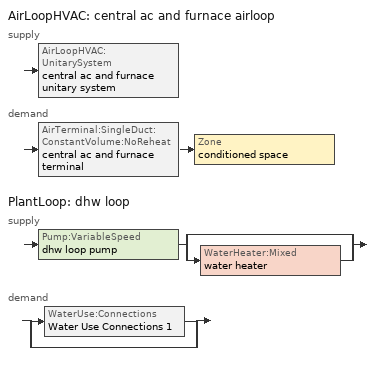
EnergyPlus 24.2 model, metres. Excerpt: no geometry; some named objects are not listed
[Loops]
AirLoopHVAC 'central ac and furnace airloop'
 supply: AirLoopHVAC:UnitarySystem 'central ac and furnace unitary system'
 demand: AirTerminal:SingleDuct:ConstantVolume:NoReheat 'central ac and furnace terminal' > Zone 'conditioned space'
PlantLoop 'dhw loop'
 supply: Pump:VariableSpeed 'dhw loop pump' > split
  | bypass
  | WaterHeater:Mixed 'water heater'
 demand: split
  | WaterUse:Connections 'Water Use Connections 1'
  | bypass
[ZoneControl:Thermostat]
conditioned space Thermostat: Zone or ZoneList=conditioned space; Control Type Schedule=conditioned space Thermostat Schedule; Control 1=conditioned space temperature setpoint; Temperature Difference Between Cutout And Setpoint {deltaC}=0
[ThermostatSetpoint:DualSetpoint]
conditioned space temperature setpoint: Heating Setpoint Temperature Schedule=heating setpoint; Cooling Setpoint Temperature Schedule=cooling setpoint
[AirTerminal:SingleDuct:ConstantVolume:NoReheat]
central ac and furnace terminal: Availability Schedule=Always On Discrete; Maximum Air Flow Rate {m3/s}=0.459205
[Zone equipment]
conditioned space: central ac and furnace terminal
[AirLoopHVAC]
central ac and furnace airloop: Design Supply Air Flow Rate {m3/s}=0.459205; Design Return Air Flow Fraction of Supply Air Flow=1
[Sizing:System]
central ac and furnace airloop: Type of Load to Size On=Sensible; Design Outdoor Air Flow Rate {m3/s}=Autosize; Central Heating Maximum System Air Flow Ratio=0.3; Preheat Design Temperature {C}=7; Preheat Design Humidity Ratio {kgWater/kgDryAir}=0.008; Precool Design Temperature {C}=12.8; Precool Design Humidity Ratio {kgWater/kgDryAir}=0.008; Central Cooling Design Supply Air Temperature {C}=12.8; Central Heating Design Supply Air Temperature {C}=16.7; Type of Zone Sum to Use=NonCoincident; 100% Outdoor Air in Cooling=Yes; 100% Outdoor Air in Heating=Yes; Central Cooling Design Supply Air Humidity Ratio {kgWater/kgDryAir}=0.0085; Central Heating Design Supply Air Humidity Ratio {kgWater/kgDryAir}=0.008; Cooling Supply Air Flow Rate Method=DesignDay; Cooling Supply Air Flow Rate {m3/s}=0; Cooling Supply Air Flow Rate Per Floor Area {m3/s-m2}=0.00996765; Cooling Fraction of Autosized Cooling Supply Air Flow Rate=1; Cooling Supply Air Flow Rate Per Unit Cooling Capacity {m3/s-W}=3.94755e-05; Heating Supply Air Flow Rate Method=DesignDay; Heating Supply Air Flow Rate {m3/s}=0; Heating Supply Air Flow Rate Per Floor Area {m3/s-m2}=0.00996765; Heating Fraction of Autosized Heating Supply Air Flow Rate=1; Heating Fraction of Autosized Cooling Supply Air Flow Rate=1; Heating Supply Air Flow Rate Per Unit Heating Capacity {m3/s-W}=3.15882e-05; System Outdoor Air Method=ZoneSum; Zone Maximum Outdoor Air Fraction=1; Cooling Design Capacity Method=CoolingDesignCapacity; Cooling Design Capacity {W}=Autosize; Cooling Design Capacity Per Floor Area {W/m2}=234.7; Fraction of Autosized Cooling Design Capacity=1; Heating Design Capacity Method=HeatingDesignCapacity; Heating Design Capacity {W}=Autosize; Heating Design Capacity Per Floor Area {W/m2}=157; Fraction of Autosized Heating Design Capacity=1; Central Cooling Capacity Control Method=OnOff; Occupant Diversity=Autosize
[AvailabilityManager:Scheduled]
central ac and furnace airloop Availability Manager: Schedule=Always On Discrete
[AirLoopHVAC:UnitarySystem]
central ac and furnace unitary system: Control Type=Load; Controlling Zone or Thermostat Location=conditioned space; Dehumidification Control Type=None; Availability Schedule=Always On Discrete; Supply Fan=central ac and furnace supply fan; Fan Placement=BlowThrough; Supply Air Fan Operating Mode Schedule=central ac and furnace auto fan schedule; Heating Coil=central ac and furnace htg coil; DX Heating Coil Sizing Ratio=1; Cooling Coil=central ac and furnace clg coil; Use DOAS DX Cooling Coil=No; Minimum Supply Air Temperature {C}=2; Latent Load Control=SensibleOnlyLoadControl; Cooling Supply Air Flow Rate Method=SupplyAirFlowRate; Cooling Supply Air Flow Rate {m3/s}=0.211904; Heating Supply Air Flow Rate Method=SupplyAirFlowRate; Heating Supply Air Flow Rate {m3/s}=0.459205; No Load Supply Air Flow Rate Method=SupplyAirFlowRate; No Load Supply Air Flow Rate {m3/s}=0; No Load Supply Air Flow Rate Control Set To Low Speed=Yes; Maximum Supply Air Temperature {C}=48.8889; Maximum Outdoor Dry-Bulb Temperature for Supplemental Heater Operation {C}=21; Ancillary On-Cycle Electric Power {W}=0; Ancillary Off-Cycle Electric Power {W}=0
[Fan:SystemModel]
central ac and furnace supply fan: Availability Schedule=Always On Discrete; Design Maximum Air Flow Rate {m3/s}=0.459205; Speed Control Method=Discrete; Electric Power Minimum Flow Rate Fraction=0.2; Design Pressure Rise {Pa}=500; Motor Efficiency=1; Motor In Air Stream Fraction=1; Design Electric Power Consumption {W}=Autosize; Design Power Sizing Method=PowerPerFlow; Electric Power Per Unit Flow Rate {W/(m3/s)}=1059.44; Electric Power Per Unit Flow Rate Per Unit Pressure {W/((m3/s)-Pa)}=1.66667; Fan Total Efficiency=0.7; Motor Loss Radiative Fraction=0; Number of Speeds=2; Speed Flow Fraction 1=0.46146; Speed Electric Power Fraction 1=0.09827; Speed Flow Fraction 2=1; Speed Electric Power Fraction 2=1
[Coil:Heating:Fuel]
central ac and furnace htg coil: Availability Schedule=Always On Discrete; Fuel Type=NaturalGas; Burner Efficiency=0.9; Nominal Capacity {W}=15566.5; On Cycle Parasitic Electric Load {W}=0; Off Cycle Parasitic Fuel Load {W}=0
[Coil:Cooling:DX:SingleSpeed]
central ac and furnace clg coil: Availability Schedule=Always On Discrete; Gross Rated Total Cooling Capacity {W}=4057.99; Gross Rated Sensible Heat Ratio=0.759906; Gross Rated Cooling COP {W/W}=3.7702; Rated Air Flow Rate {m3/s}=0.208816; Rated Evaporator Fan Power Per Volume Flow Rate 2017 {W/(m3/s)}=773.3; Rated Evaporator Fan Power Per Volume Flow Rate 2023 {W/(m3/s)}=934.4; Total Cooling Capacity Function of Temperature Curve=Cool-CAP-fT1; Total Cooling Capacity Function of Flow Fraction Curve=Cool-CAP-fFF1; Energy Input Ratio Function of Temperature Curve=Cool-EIR-fT1; Energy Input Ratio Function of Flow Fraction Curve=Cool-EIR-fFF1; Part Load Fraction Correlation Curve=Cool-PLF-fPLR1; Minimum Outdoor Dry-Bulb Temperature for Compressor Operation {C}=-25; Nominal Time for Condensate Removal to Begin {s}=1000; Ratio of Initial Moisture Evaporation Rate and Steady State Latent Capacity=1.5; Maximum Cycling Rate {cycles/hr}=3; Latent Capacity Time Constant {s}=45; Condenser Type=AirCooled; Evaporative Condenser Effectiveness=0.9; Evaporative Condenser Air Flow Rate {m3/s}=Autosize; Evaporative Condenser Pump Rated Power Consumption {W}=Autosize; Crankcase Heater Capacity {W}=50; Maximum Outdoor Dry-Bulb Temperature for Crankcase Heater Operation {C}=10; Basin Heater Capacity {W/K}=0; Basin Heater Setpoint Temperature {C}=2
[PlantLoop]
dhw loop: Fluid Type=Water; Plant Equipment Operation Scheme=dhw loop Operation Schemes; Maximum Loop Temperature {C}=100; Minimum Loop Temperature {C}=0; Maximum Loop Flow Rate {m3/s}=0.01; Minimum Loop Flow Rate {m3/s}=0; Plant Loop Volume {m3}=0.003; Load Distribution Scheme=Optimal; Plant Loop Demand Calculation Scheme=SingleSetpoint; Common Pipe Simulation=None
[Sizing:Plant]
dhw loop: Loop Type=Heating; Design Loop Exit Temperature {C}=56; Loop Design Temperature Difference {deltaC}=5.55556; Sizing Option=NonCoincident; Zone Timesteps in Averaging Window=1; Coincident Sizing Factor Mode=None
[Pump:VariableSpeed]
dhw loop pump: Design Maximum Flow Rate {m3/s}=0.01; Design Pump Head {Pa}=1; Design Power Consumption {W}=0; Motor Efficiency=0.85; Fraction of Motor Inefficiencies to Fluid Stream=0; Coefficient 1 of the Part Load Performance Curve=0; Coefficient 2 of the Part Load Performance Curve=1; Coefficient 3 of the Part Load Performance Curve=0; Coefficient 4 of the Part Load Performance Curve=0; Design Minimum Flow Rate {m3/s}=0; Pump Control Type=Intermittent; Skin Loss Radiative Fraction=0.5; Design Power Sizing Method=PowerPerFlowPerPressure; Design Electric Power per Unit Flow Rate {W/(m3/s)}=348701.1; Design Shaft Power per Unit Flow Rate per Unit Head {W/((m3/s)-Pa)}=1.28205; Design Minimum Flow Rate Fraction=0
[WaterHeater:Mixed]
water heater: Tank Volume {m3}=0.179807; Setpoint Temperature Schedule=water heater setpoint; Deadband Temperature Difference {deltaC}=2; Maximum Temperature Limit {C}=99; Heater Control Type=Cycle; Heater Maximum Capacity {W}=10550.6; Heater Minimum Capacity {W}=0; Heater Ignition Minimum Flow Rate {m3/s}=0; Heater Ignition Delay {s}=0; Heater Fuel Type=NaturalGas; Heater Thermal Efficiency=0.768176; Off Cycle Parasitic Fuel Consumption Rate {W}=0; Off Cycle Parasitic Fuel Type=Electricity; Off Cycle Parasitic Heat Fraction to Tank=0; On Cycle Parasitic Fuel Consumption Rate {W}=0; On Cycle Parasitic Fuel Type=Electricity; On Cycle Parasitic Heat Fraction to Tank=0; Ambient Temperature Indicator=Zone; Ambient Temperature Zone=conditioned space; Off Cycle Loss Coefficient to Ambient Temperature {W/K}=4.65202; Off Cycle Loss Fraction to Zone=0.64; On Cycle Loss Coefficient to Ambient Temperature {W/K}=4.65202; On Cycle Loss Fraction to Zone=1; Use Side Effectiveness=1; Source Side Effectiveness=1; Use Side Design Flow Rate {m3/s}=Autosize; Source Side Design Flow Rate {m3/s}=Autosize; Indirect Water Heating Recovery Time {hr}=1.5; Source Side Flow Control Mode=IndirectHeatPrimarySetpoint
[WaterHeater:Sizing]
water heater: Design Mode=PeakDraw; Time Storage Can Meet Peak Draw {hr}=0.538503; Time for Tank Recovery {hr}=0; Nominal Tank Volume for Autosizing Plant Connections {m3}=1
[SetpointManager:Scheduled]
Setpoint Manager Scheduled 1: Control Variable=Temperature; Schedule=dhw temp
[WaterUse:Connections]
Water Use Connections 1: Drain Water Heat Exchanger Type=None; Drain Water Heat Exchanger Destination=Plant; Water Use Equipment Name 1=dhw fixtures; Water Use Equipment Name 2=dhw distribution waste; Water Use Equipment Name 3=clothes washer; Water Use Equipment Name 4=dishwasher
[WaterUse:Equipment]
Name | Peak Flow Rate {m3/s} | Flow Rate Fraction Schedule | Target Temperature Schedule
dhw fixtures | 4.47512e-06 | dhw fixtures schedule | mixed water temperature schedule
dhw distribution waste | 1.35667e-06 | dhw fixtures schedule | mixed water temperature schedule
clothes washer | 9.69919e-07 | clothes washer schedule
dishwasher | 2.90872e-07 | dishwasher schedule
[PlantEquipmentOperationSchemes]
dhw loop Operation Schemes: Control Scheme Object Type 1=PlantEquipmentOperation:HeatingLoad; Control Scheme Name 1=dhw loop Heating Operation Scheme; Control Scheme Schedule Name 1=Always On Discrete
[PlantEquipmentOperation:HeatingLoad]
dhw loop Heating Operation Scheme: Load Range Lower Limit 1 {W}=0; Load Range Upper Limit 1 {W}=1000000000; Range Equipment List Name 1=dhw loop Heating Equipment List
[PlantEquipmentList]
dhw loop Heating Equipment List: WaterHeater:Mixed, water heater
[EnergyManagementSystem:GlobalVariable]
central_ac_and_furnace_airloop_Fan_RTF
infil_program_Qfan
infil_program_Qinf
natural_vent_program_Qnv
natural_vent_program_Qwhf
[EnergyManagementSystem:InternalVariable]
central_ac_and_furnace_airloop_max_sup_fan_mfr: Internal Data Index Key=central ac and furnace supply fan; Internal Data Type=Fan Maximum Mass Flow Rate
[EnergyManagementSystem:Sensor]
Name | Output:Variable or Output:Meter Index Key | Output:Variable or Output:Meter
airflow_gain | infil flow | Infiltration Sensible Heat Gain Energy
airflow_gain_1 | natural vent flow | Infiltration Sensible Heat Gain Energy
airflow_gain_2 | whole house fan flow | Infiltration Sensible Heat Gain Energy
airflow_loss | infil flow | Infiltration Sensible Heat Loss Energy
airflow_loss_1 | natural vent flow | Infiltration Sensible Heat Loss Energy
airflow_loss_2 | whole house fan flow | Infiltration Sensible Heat Loss Energy
central_ac_and_furnace_airloop_Fan_RTF_s | central ac and furnace supply fan | Fan Runtime Fraction Speed 1
central_ac_and_furnace_airloop_Fan_RTF_s_1 | central ac and furnace supply fan | Fan Runtime Fraction Speed 2
central_ac_and_furnace_clg_coil_s | central ac and furnace clg coil | Cooling Coil Total Cooling Energy
central_ac_and_furnace_htg_coil_s | central ac and furnace htg coil | Heating Coil Heating Energy
central_ac_and_furnace_supply_fan_s; central_ac_and_furnace_supply_fan_s_1 | central ac and furnace supply fan | Fan Electricity Energy
clg_load_cond |  | Cooling:EnergyTransfer:Zone:CONDITIONED SPACE
clg_sp_s; clg_sp_s_1 | cooling setpoint | Schedule Value
clothes_dryer_exhaust_0_sch_s | clothes dryer exhaust 0 schedule | Schedule Value
conditioned_space_clg_unmet_s | conditioned space | Zone Cooling Setpoint Not Met Time
conditioned_space_htg_unmet_s | conditioned space | Zone Heating Setpoint Not Met Time
cool_season | cooling season schedule | Schedule Value
dhw_loss | water heater | Water Heater Heat Loss Energy
dhw_rtf | water heater | Water Heater Runtime Fraction
fridge_tin_s; tin_s; tin_s_1 | conditioned space | Zone Mean Air Temperature
htg_load_cond |  | Heating:EnergyTransfer:Zone:CONDITIONED SPACE
htg_sp_s; htg_sp_s_1 | heating setpoint | Schedule Value
ig_ee_conv | clothes dryer | Electric Equipment Convective Heating Energy
ig_ee_conv_1 | clothes washer | Electric Equipment Convective Heating Energy
ig_ee_conv_2 | cooking range | Electric Equipment Convective Heating Energy
ig_ee_conv_3 | dishwasher | Electric Equipment Convective Heating Energy
ig_ee_conv_4 | fridge | Electric Equipment Convective Heating Energy
ig_ee_conv_5 | misc plug loads | Electric Equipment Convective Heating Energy
ig_ee_conv_6 | whole house fan | Electric Equipment Convective Heating Energy
ig_ee_rad | clothes dryer | Electric Equipment Radiant Heating Energy
ig_ee_rad_1 | clothes washer | Electric Equipment Radiant Heating Energy
ig_ee_rad_2 | cooking range | Electric Equipment Radiant Heating Energy
ig_ee_rad_3 | dishwasher | Electric Equipment Radiant Heating Energy
ig_ee_rad_4 | fridge | Electric Equipment Radiant Heating Energy
ig_ee_rad_5 | misc plug loads | Electric Equipment Radiant Heating Energy
ig_ee_rad_6 | whole house fan | Electric Equipment Radiant Heating Energy
ig_lgt_conv | interior lighting | Lights Convective Heating Energy
ig_lgt_rad | interior lighting | Lights Radiant Heating Energy
ig_lgt_vis | interior lighting | Lights Visible Radiation Heating Energy
ig_oe_conv | clothes dryer 1 | Other Equipment Convective Heating Energy
ig_oe_conv_1 | cooking range 1 | Other Equipment Convective Heating Energy
ig_oe_conv_2 | general water use latent | Other Equipment Convective Heating Energy
ig_oe_conv_3 | general water use sensible | Other Equipment Convective Heating Energy
ig_oe_conv_4 | water heater energy adjustment1 | Other Equipment Convective Heating Energy
ig_oe_rad | clothes dryer 1 | Other Equipment Radiant Heating Energy
ig_oe_rad_1 | cooking range 1 | Other Equipment Radiant Heating Energy
ig_oe_rad_2 | general water use latent | Other Equipment Radiant Heating Energy
ig_oe_rad_3 | general water use sensible | Other Equipment Radiant Heating Energy
ig_oe_rad_4 | water heater energy adjustment1 | Other Equipment Radiant Heating Energy
ig_ppl_conv | occupants | People Convective Heating Energy
ig_ppl_rad | occupants | People Radiant Heating Energy
im_conv | furniture mass conditioned space 1 | Surface Inside Face Convection Heat Gain Energy
im_conv_1 | partition wall mass | Surface Inside Face Convection Heat Gain Energy
im_ig | furniture mass conditioned space 1 | Surface Inside Face Internal Gains Radiation Heat Gain Energy
im_ig_1 | partition wall mass | Surface Inside Face Internal Gains Radiation Heat Gain Energy
im_lgt | furniture mass conditioned space 1 | Surface Inside Face Lights Radiation Heat Gain Energy
im_lgt_1 | partition wall mass | Surface Inside Face Lights Radiation Heat Gain Energy
im_sol | furniture mass conditioned space 1 | Surface Inside Face Solar Radiation Heat Gain Energy
im_sol_1 | partition wall mass | Surface Inside Face Solar Radiation Heat Gain Energy
im_surf | furniture mass conditioned space 1 | Surface Inside Face Net Surface Thermal Radiation Heat Gain Energy
im_surf_1 | partition wall mass | Surface Inside Face Net Surface Thermal Radiation Heat Gain Energy
mech_vent_bath_fan_0_sch_s | mech vent bath fan 0 schedule | Schedule Value
mech_vent_bath_fan_1_sch_s | mech vent bath fan 1 schedule | Schedule Value
mech_vent_range_fan_0_sch_s | mech vent range fan 0 schedule | Schedule Value
mv_conv | mech vent bath fan 0 | Electric Equipment Convective Heating Energy
mv_conv_1 | mech vent bath fan 1 | Electric Equipment Convective Heating Energy
mv_conv_2 | mech vent house fan | Electric Equipment Convective Heating Energy
mv_conv_3 | mech vent house fan cfis | Electric Equipment Convective Heating Energy
mv_conv_4 | mech vent range fan 0 | Electric Equipment Convective Heating Energy
mv_conv_5 | mech vent house fan latent load | Other Equipment Convective Heating Energy
mv_conv_6 | mech vent house fan sensible load | Other Equipment Convective Heating Energy
mv_rad | mech vent bath fan 0 | Electric Equipment Radiant Heating Energy
mv_rad_1 | mech vent bath fan 1 | Electric Equipment Radiant Heating Energy
mv_rad_2 | mech vent house fan | Electric Equipment Radiant Heating Energy
mv_rad_3 | mech vent house fan cfis | Electric Equipment Radiant Heating Energy
mv_rad_4 | mech vent range fan 0 | Electric Equipment Radiant Heating Energy
mv_rad_5 | mech vent house fan latent load | Other Equipment Radiant Heating Energy
mv_rad_6 | mech vent house fan sensible load | Other Equipment Radiant Heating Energy
natural_vent_s | natural vent schedule | Schedule Value
out_pb_s |  | Site Outdoor Air Barometric Pressure
out_wt_s |  | Site Outdoor Air Humidity Ratio
site_vw_s |  | Site Wind Speed
ss_back_out | Window1 | Surface Window Shortwave from Zone Back Out Window Heat Transfer Rate
ss_back_out_1 | Window11 | Surface Window Shortwave from Zone Back Out Window Heat Transfer Rate
ss_back_out_10 | Window4 | Surface Window Shortwave from Zone Back Out Window Heat Transfer Rate
ss_back_out_11 | Window5 | Surface Window Shortwave from Zone Back Out Window Heat Transfer Rate
ss_back_out_12 | Window6 | Surface Window Shortwave from Zone Back Out Window Heat Transfer Rate
ss_back_out_13 | Window7 | Surface Window Shortwave from Zone Back Out Window Heat Transfer Rate
ss_back_out_14 | Window8 | Surface Window Shortwave from Zone Back Out Window Heat Transfer Rate
ss_back_out_15 | Window9 | Surface Window Shortwave from Zone Back Out Window Heat Transfer Rate
ss_back_out_2 | Window12 | Surface Window Shortwave from Zone Back Out Window Heat Transfer Rate
ss_back_out_3 | Window13 | Surface Window Shortwave from Zone Back Out Window Heat Transfer Rate
ss_back_out_4 | Window15 | Surface Window Shortwave from Zone Back Out Window Heat Transfer Rate
ss_back_out_5 | Window16 | Surface Window Shortwave from Zone Back Out Window Heat Transfer Rate
ss_back_out_6 | Window17 | Surface Window Shortwave from Zone Back Out Window Heat Transfer Rate
ss_back_out_7 | Window18 | Surface Window Shortwave from Zone Back Out Window Heat Transfer Rate
ss_back_out_8 | Window2 | Surface Window Shortwave from Zone Back Out Window Heat Transfer Rate
ss_back_out_9 | Window3 | Surface Window Shortwave from Zone Back Out Window Heat Transfer Rate
ss_conv | Door1 | Surface Inside Face Convection Heat Gain Energy
ss_conv_1 | Door2 | Surface Inside Face Convection Heat Gain Energy
ss_conv_10 | Window17 | Surface Inside Face Convection Heat Gain Energy
ss_conv_11 | Window18 | Surface Inside Face Convection Heat Gain Energy
ss_conv_12 | Window2 | Surface Inside Face Convection Heat Gain Energy
ss_conv_13 | Window3 | Surface Inside Face Convection Heat Gain Energy
ss_conv_14 | Window4 | Surface Inside Face Convection Heat Gain Energy
ss_conv_15 | Window5 | Surface Inside Face Convection Heat Gain Energy
ss_conv_16 | Window6 | Surface Inside Face Convection Heat Gain Energy
ss_conv_17 | Window7 | Surface Inside Face Convection Heat Gain Energy
ss_conv_18 | Window8 | Surface Inside Face Convection Heat Gain Energy
ss_conv_19 | Window9 | Surface Inside Face Convection Heat Gain Energy
ss_conv_2 | Door3 | Surface Inside Face Convection Heat Gain Energy
ss_conv_3 | Door5 | Surface Inside Face Convection Heat Gain Energy
ss_conv_4 | Window1 | Surface Inside Face Convection Heat Gain Energy
ss_conv_5 | Window11 | Surface Inside Face Convection Heat Gain Energy
ss_conv_6 | Window12 | Surface Inside Face Convection Heat Gain Energy
ss_conv_7 | Window13 | Surface Inside Face Convection Heat Gain Energy
ss_conv_8 | Window15 | Surface Inside Face Convection Heat Gain Energy
ss_conv_9 | Window16 | Surface Inside Face Convection Heat Gain Energy
ss_ig | Door1 | Surface Inside Face Internal Gains Radiation Heat Gain Energy
ss_ig_1 | Door2 | Surface Inside Face Internal Gains Radiation Heat Gain Energy
ss_ig_10 | Window17 | Surface Inside Face Internal Gains Radiation Heat Gain Energy
ss_ig_11 | Window18 | Surface Inside Face Internal Gains Radiation Heat Gain Energy
ss_ig_12 | Window2 | Surface Inside Face Internal Gains Radiation Heat Gain Energy
ss_ig_13 | Window3 | Surface Inside Face Internal Gains Radiation Heat Gain Energy
ss_ig_14 | Window4 | Surface Inside Face Internal Gains Radiation Heat Gain Energy
ss_ig_15 | Window5 | Surface Inside Face Internal Gains Radiation Heat Gain Energy
ss_ig_16 | Window6 | Surface Inside Face Internal Gains Radiation Heat Gain Energy
ss_ig_17 | Window7 | Surface Inside Face Internal Gains Radiation Heat Gain Energy
ss_ig_18 | Window8 | Surface Inside Face Internal Gains Radiation Heat Gain Energy
ss_ig_19 | Window9 | Surface Inside Face Internal Gains Radiation Heat Gain Energy
ss_ig_2 | Door3 | Surface Inside Face Internal Gains Radiation Heat Gain Energy
ss_ig_3 | Door5 | Surface Inside Face Internal Gains Radiation Heat Gain Energy
ss_ig_4 | Window1 | Surface Inside Face Internal Gains Radiation Heat Gain Energy
ss_ig_5 | Window11 | Surface Inside Face Internal Gains Radiation Heat Gain Energy
ss_ig_6 | Window12 | Surface Inside Face Internal Gains Radiation Heat Gain Energy
ss_ig_7 | Window13 | Surface Inside Face Internal Gains Radiation Heat Gain Energy
ss_ig_8 | Window15 | Surface Inside Face Internal Gains Radiation Heat Gain Energy
ss_ig_9 | Window16 | Surface Inside Face Internal Gains Radiation Heat Gain Energy
ss_lgt | Door1 | Surface Inside Face Lights Radiation Heat Gain Energy
ss_lgt_1 | Door2 | Surface Inside Face Lights Radiation Heat Gain Energy
ss_lgt_2 | Door3 | Surface Inside Face Lights Radiation Heat Gain Energy
ss_lgt_3 | Door5 | Surface Inside Face Lights Radiation Heat Gain Energy
ss_sol | Door1 | Surface Inside Face Solar Radiation Heat Gain Energy
ss_sol_1 | Door2 | Surface Inside Face Solar Radiation Heat Gain Energy
ss_sol_2 | Door3 | Surface Inside Face Solar Radiation Heat Gain Energy
ss_sol_3 | Door5 | Surface Inside Face Solar Radiation Heat Gain Energy
ss_surf | Door1 | Surface Inside Face Net Surface Thermal Radiation Heat Gain Energy
ss_surf_1 | Door2 | Surface Inside Face Net Surface Thermal Radiation Heat Gain Energy
ss_surf_10 | Window17 | Surface Inside Face Net Surface Thermal Radiation Heat Gain Energy
ss_surf_11 | Window18 | Surface Inside Face Net Surface Thermal Radiation Heat Gain Energy
ss_surf_12 | Window2 | Surface Inside Face Net Surface Thermal Radiation Heat Gain Energy
ss_surf_13 | Window3 | Surface Inside Face Net Surface Thermal Radiation Heat Gain Energy
ss_surf_14 | Window4 | Surface Inside Face Net Surface Thermal Radiation Heat Gain Energy
ss_surf_15 | Window5 | Surface Inside Face Net Surface Thermal Radiation Heat Gain Energy
ss_surf_16 | Window6 | Surface Inside Face Net Surface Thermal Radiation Heat Gain Energy
ss_surf_17 | Window7 | Surface Inside Face Net Surface Thermal Radiation Heat Gain Energy
ss_surf_18 | Window8 | Surface Inside Face Net Surface Thermal Radiation Heat Gain Energy
ss_surf_19 | Window9 | Surface Inside Face Net Surface Thermal Radiation Heat Gain Energy
ss_surf_2 | Door3 | Surface Inside Face Net Surface Thermal Radiation Heat Gain Energy
ss_surf_3 | Door5 | Surface Inside Face Net Surface Thermal Radiation Heat Gain Energy
ss_surf_4 | Window1 | Surface Inside Face Net Surface Thermal Radiation Heat Gain Energy
ss_surf_5 | Window11 | Surface Inside Face Net Surface Thermal Radiation Heat Gain Energy
ss_surf_6 | Window12 | Surface Inside Face Net Surface Thermal Radiation Heat Gain Energy
ss_surf_7 | Window13 | Surface Inside Face Net Surface Thermal Radiation Heat Gain Energy
ss_surf_8 | Window15 | Surface Inside Face Net Surface Thermal Radiation Heat Gain Energy
ss_surf_9 | Window16 | Surface Inside Face Net Surface Thermal Radiation Heat Gain Energy
ss_trans_in | Window1 | Surface Window Transmitted Solar Radiation Rate
ss_trans_in_1 | Window11 | Surface Window Transmitted Solar Radiation Rate
ss_trans_in_10 | Window4 | Surface Window Transmitted Solar Radiation Rate
ss_trans_in_11 | Window5 | Surface Window Transmitted Solar Radiation Rate
ss_trans_in_12 | Window6 | Surface Window Transmitted Solar Radiation Rate
ss_trans_in_13 | Window7 | Surface Window Transmitted Solar Radiation Rate
ss_trans_in_14 | Window8 | Surface Window Transmitted Solar Radiation Rate
ss_trans_in_15 | Window9 | Surface Window Transmitted Solar Radiation Rate
ss_trans_in_2 | Window12 | Surface Window Transmitted Solar Radiation Rate
ss_trans_in_3 | Window13 | Surface Window Transmitted Solar Radiation Rate
ss_trans_in_4 | Window15 | Surface Window Transmitted Solar Radiation Rate
ss_trans_in_5 | Window16 | Surface Window Transmitted Solar Radiation Rate
ss_trans_in_6 | Window17 | Surface Window Transmitted Solar Radiation Rate
ss_trans_in_7 | Window18 | Surface Window Transmitted Solar Radiation Rate
ss_trans_in_8 | Window2 | Surface Window Transmitted Solar Radiation Rate
ss_trans_in_9 | Window3 | Surface Window Transmitted Solar Radiation Rate
ss_trans_out | Window1 | Surface Inside Face Initial Transmitted Diffuse Transmitted Out Window Solar Radiation Rate
ss_trans_out_1 | Window11 | Surface Inside Face Initial Transmitted Diffuse Transmitted Out Window Solar Radiation Rate
ss_trans_out_10 | Window4 | Surface Inside Face Initial Transmitted Diffuse Transmitted Out Window Solar Radiation Rate
ss_trans_out_11 | Window5 | Surface Inside Face Initial Transmitted Diffuse Transmitted Out Window Solar Radiation Rate
ss_trans_out_12 | Window6 | Surface Inside Face Initial Transmitted Diffuse Transmitted Out Window Solar Radiation Rate
ss_trans_out_13 | Window7 | Surface Inside Face Initial Transmitted Diffuse Transmitted Out Window Solar Radiation Rate
ss_trans_out_14 | Window8 | Surface Inside Face Initial Transmitted Diffuse Transmitted Out Window Solar Radiation Rate
ss_trans_out_15 | Window9 | Surface Inside Face Initial Transmitted Diffuse Transmitted Out Window Solar Radiation Rate
ss_trans_out_2 | Window12 | Surface Inside Face Initial Transmitted Diffuse Transmitted Out Window Solar Radiation Rate
ss_trans_out_3 | Window13 | Surface Inside Face Initial Transmitted Diffuse Transmitted Out Window Solar Radiation Rate
ss_trans_out_4 | Window15 | Surface Inside Face Initial Transmitted Diffuse Transmitted Out Window Solar Radiation Rate
ss_trans_out_5 | Window16 | Surface Inside Face Initial Transmitted Diffuse Transmitted Out Window Solar Radiation Rate
ss_trans_out_6 | Window17 | Surface Inside Face Initial Transmitted Diffuse Transmitted Out Window Solar Radiation Rate
ss_trans_out_7 | Window18 | Surface Inside Face Initial Transmitted Diffuse Transmitted Out Window Solar Radiation Rate
ss_trans_out_8 | Window2 | Surface Inside Face Initial Transmitted Diffuse Transmitted Out Window Solar Radiation Rate
ss_trans_out_9 | Window3 | Surface Inside Face Initial Transmitted Diffuse Transmitted Out Window Solar Radiation Rate
s_conv | Floor1 | Surface Inside Face Convection Heat Gain Energy
s_conv_1 | Floor2 | Surface Inside Face Convection Heat Gain Energy
s_conv_10 | RimJoist1:180 | Surface Inside Face Convection Heat Gain Energy
s_conv_11 | RimJoist1:270 | Surface Inside Face Convection Heat Gain Energy
s_conv_12 | RimJoist1:90 | Surface Inside Face Convection Heat Gain Energy
s_conv_13 | RimJoist2:0 | Surface Inside Face Convection Heat Gain Energy
s_conv_14 | RimJoist2:180 | Surface Inside Face Convection Heat Gain Energy
s_conv_15 | RimJoist2:270 | Surface Inside Face Convection Heat Gain Energy
s_conv_16 | RimJoist2:90 | Surface Inside Face Convection Heat Gain Energy
s_conv_17 | RimJoist3:0 | Surface Inside Face Convection Heat Gain Energy
s_conv_18 | RimJoist3:180 | Surface Inside Face Convection Heat Gain Energy
s_conv_19 | RimJoist3:270 | Surface Inside Face Convection Heat Gain Energy
s_conv_2 | FoundationWall1 | Surface Inside Face Convection Heat Gain Energy
s_conv_20 | RimJoist3:90 | Surface Inside Face Convection Heat Gain Energy
s_conv_21 | RimJoist5:0 | Surface Inside Face Convection Heat Gain Energy
s_conv_22 | RimJoist5:180 | Surface Inside Face Convection Heat Gain Energy
s_conv_23 | RimJoist5:270 | Surface Inside Face Convection Heat Gain Energy
s_conv_24 | RimJoist5:90 | Surface Inside Face Convection Heat Gain Energy
s_conv_25 | RimJoist6:0 | Surface Inside Face Convection Heat Gain Energy
s_conv_26 | RimJoist6:180 | Surface Inside Face Convection Heat Gain Energy
s_conv_27 | RimJoist6:270 | Surface Inside Face Convection Heat Gain Energy
s_conv_28 | RimJoist6:90 | Surface Inside Face Convection Heat Gain Energy
s_conv_29 | RimJoist7:0 | Surface Inside Face Convection Heat Gain Energy
s_conv_3 | FoundationWall2 | Surface Inside Face Convection Heat Gain Energy
s_conv_30 | RimJoist7:180 | Surface Inside Face Convection Heat Gain Energy
s_conv_31 | RimJoist7:270 | Surface Inside Face Convection Heat Gain Energy
s_conv_32 | RimJoist7:90 | Surface Inside Face Convection Heat Gain Energy
s_conv_33 | Roof2:0 | Surface Inside Face Convection Heat Gain Energy
s_conv_34 | Roof2:180 | Surface Inside Face Convection Heat Gain Energy
s_conv_35 | Roof2:270 | Surface Inside Face Convection Heat Gain Energy
s_conv_36 | Roof2:90 | Surface Inside Face Convection Heat Gain Energy
s_conv_37 | Slab1 | Surface Inside Face Convection Heat Gain Energy
s_conv_38 | Slab1 1 | Surface Inside Face Convection Heat Gain Energy
s_conv_39 | Slab1 2 | Surface Inside Face Convection Heat Gain Energy
s_conv_4 | FoundationWall3 | Surface Inside Face Convection Heat Gain Energy
s_conv_40 | Slab1 3 | Surface Inside Face Convection Heat Gain Energy
s_conv_41 | Slab5 | Surface Inside Face Convection Heat Gain Energy
s_conv_42 | Wall1:0 | Surface Inside Face Convection Heat Gain Energy
s_conv_43 | Wall1:180 | Surface Inside Face Convection Heat Gain Energy
s_conv_44 | Wall1:270 | Surface Inside Face Convection Heat Gain Energy
s_conv_45 | Wall1:90 | Surface Inside Face Convection Heat Gain Energy
s_conv_46 | Wall2:0 | Surface Inside Face Convection Heat Gain Energy
s_conv_47 | Wall2:180 | Surface Inside Face Convection Heat Gain Energy
s_conv_48 | Wall2:270 | Surface Inside Face Convection Heat Gain Energy
s_conv_49 | Wall2:90 | Surface Inside Face Convection Heat Gain Energy
s_conv_5 | FoundationWall4 | Surface Inside Face Convection Heat Gain Energy
s_conv_50 | Wall3:0 | Surface Inside Face Convection Heat Gain Energy
s_conv_51 | Wall3:180 | Surface Inside Face Convection Heat Gain Energy
s_conv_52 | Wall3:270 | Surface Inside Face Convection Heat Gain Energy
s_conv_53 | Wall3:90 | Surface Inside Face Convection Heat Gain Energy
s_conv_54 | Wall4:0 | Surface Inside Face Convection Heat Gain Energy
s_conv_55 | Wall4:180 | Surface Inside Face Convection Heat Gain Energy
s_conv_56 | Wall4:270 | Surface Inside Face Convection Heat Gain Energy
s_conv_57 | Wall4:90 | Surface Inside Face Convection Heat Gain Energy
s_conv_58 | Wall5:0 | Surface Inside Face Convection Heat Gain Energy
s_conv_59 | Wall5:180 | Surface Inside Face Convection Heat Gain Energy
s_conv_6 | FoundationWall5 | Surface Inside Face Convection Heat Gain Energy
s_conv_60 | Wall5:270 | Surface Inside Face Convection Heat Gain Energy
s_conv_61 | Wall5:90 | Surface Inside Face Convection Heat Gain Energy
s_conv_7 | inferred conditioned ceiling | Surface Inside Face Convection Heat Gain Energy
s_conv_8 | inferred conditioned floor | Surface Inside Face Convection Heat Gain Energy
s_conv_9 | RimJoist1:0 | Surface Inside Face Convection Heat Gain Energy
s_ig | Floor1 | Surface Inside Face Internal Gains Radiation Heat Gain Energy
s_ig_1 | Floor2 | Surface Inside Face Internal Gains Radiation Heat Gain Energy
s_ig_10 | RimJoist1:180 | Surface Inside Face Internal Gains Radiation Heat Gain Energy
s_ig_11 | RimJoist1:270 | Surface Inside Face Internal Gains Radiation Heat Gain Energy
s_ig_12 | RimJoist1:90 | Surface Inside Face Internal Gains Radiation Heat Gain Energy
s_ig_13 | RimJoist2:0 | Surface Inside Face Internal Gains Radiation Heat Gain Energy
s_ig_14 | RimJoist2:180 | Surface Inside Face Internal Gains Radiation Heat Gain Energy
s_ig_15 | RimJoist2:270 | Surface Inside Face Internal Gains Radiation Heat Gain Energy
s_ig_16 | RimJoist2:90 | Surface Inside Face Internal Gains Radiation Heat Gain Energy
s_ig_17 | RimJoist3:0 | Surface Inside Face Internal Gains Radiation Heat Gain Energy
s_ig_18 | RimJoist3:180 | Surface Inside Face Internal Gains Radiation Heat Gain Energy
s_ig_19 | RimJoist3:270 | Surface Inside Face Internal Gains Radiation Heat Gain Energy
s_ig_2 | FoundationWall1 | Surface Inside Face Internal Gains Radiation Heat Gain Energy
s_ig_20 | RimJoist3:90 | Surface Inside Face Internal Gains Radiation Heat Gain Energy
s_ig_21 | RimJoist5:0 | Surface Inside Face Internal Gains Radiation Heat Gain Energy
s_ig_22 | RimJoist5:180 | Surface Inside Face Internal Gains Radiation Heat Gain Energy
s_ig_23 | RimJoist5:270 | Surface Inside Face Internal Gains Radiation Heat Gain Energy
s_ig_24 | RimJoist5:90 | Surface Inside Face Internal Gains Radiation Heat Gain Energy
s_ig_25 | RimJoist6:0 | Surface Inside Face Internal Gains Radiation Heat Gain Energy
s_ig_26 | RimJoist6:180 | Surface Inside Face Internal Gains Radiation Heat Gain Energy
s_ig_27 | RimJoist6:270 | Surface Inside Face Internal Gains Radiation Heat Gain Energy
s_ig_28 | RimJoist6:90 | Surface Inside Face Internal Gains Radiation Heat Gain Energy
s_ig_29 | RimJoist7:0 | Surface Inside Face Internal Gains Radiation Heat Gain Energy
s_ig_3 | FoundationWall2 | Surface Inside Face Internal Gains Radiation Heat Gain Energy
s_ig_30 | RimJoist7:180 | Surface Inside Face Internal Gains Radiation Heat Gain Energy
s_ig_31 | RimJoist7:270 | Surface Inside Face Internal Gains Radiation Heat Gain Energy
s_ig_32 | RimJoist7:90 | Surface Inside Face Internal Gains Radiation Heat Gain Energy
s_ig_33 | Roof2:0 | Surface Inside Face Internal Gains Radiation Heat Gain Energy
s_ig_34 | Roof2:180 | Surface Inside Face Internal Gains Radiation Heat Gain Energy
s_ig_35 | Roof2:270 | Surface Inside Face Internal Gains Radiation Heat Gain Energy
s_ig_36 | Roof2:90 | Surface Inside Face Internal Gains Radiation Heat Gain Energy
s_ig_37 | Slab1 | Surface Inside Face Internal Gains Radiation Heat Gain Energy
s_ig_38 | Slab1 1 | Surface Inside Face Internal Gains Radiation Heat Gain Energy
s_ig_39 | Slab1 2 | Surface Inside Face Internal Gains Radiation Heat Gain Energy
s_ig_4 | FoundationWall3 | Surface Inside Face Internal Gains Radiation Heat Gain Energy
s_ig_40 | Slab1 3 | Surface Inside Face Internal Gains Radiation Heat Gain Energy
s_ig_41 | Slab5 | Surface Inside Face Internal Gains Radiation Heat Gain Energy
s_ig_42 | Wall1:0 | Surface Inside Face Internal Gains Radiation Heat Gain Energy
s_ig_43 | Wall1:180 | Surface Inside Face Internal Gains Radiation Heat Gain Energy
s_ig_44 | Wall1:270 | Surface Inside Face Internal Gains Radiation Heat Gain Energy
s_ig_45 | Wall1:90 | Surface Inside Face Internal Gains Radiation Heat Gain Energy
s_ig_46 | Wall2:0 | Surface Inside Face Internal Gains Radiation Heat Gain Energy
s_ig_47 | Wall2:180 | Surface Inside Face Internal Gains Radiation Heat Gain Energy
s_ig_48 | Wall2:270 | Surface Inside Face Internal Gains Radiation Heat Gain Energy
s_ig_49 | Wall2:90 | Surface Inside Face Internal Gains Radiation Heat Gain Energy
s_ig_5 | FoundationWall4 | Surface Inside Face Internal Gains Radiation Heat Gain Energy
s_ig_50 | Wall3:0 | Surface Inside Face Internal Gains Radiation Heat Gain Energy
s_ig_51 | Wall3:180 | Surface Inside Face Internal Gains Radiation Heat Gain Energy
s_ig_52 | Wall3:270 | Surface Inside Face Internal Gains Radiation Heat Gain Energy
s_ig_53 | Wall3:90 | Surface Inside Face Internal Gains Radiation Heat Gain Energy
s_ig_54 | Wall4:0 | Surface Inside Face Internal Gains Radiation Heat Gain Energy
s_ig_55 | Wall4:180 | Surface Inside Face Internal Gains Radiation Heat Gain Energy
s_ig_56 | Wall4:270 | Surface Inside Face Internal Gains Radiation Heat Gain Energy
s_ig_57 | Wall4:90 | Surface Inside Face Internal Gains Radiation Heat Gain Energy
s_ig_58 | Wall5:0 | Surface Inside Face Internal Gains Radiation Heat Gain Energy
s_ig_59 | Wall5:180 | Surface Inside Face Internal Gains Radiation Heat Gain Energy
s_ig_6 | FoundationWall5 | Surface Inside Face Internal Gains Radiation Heat Gain Energy
s_ig_60 | Wall5:270 | Surface Inside Face Internal Gains Radiation Heat Gain Energy
s_ig_61 | Wall5:90 | Surface Inside Face Internal Gains Radiation Heat Gain Energy
s_ig_7 | inferred conditioned ceiling | Surface Inside Face Internal Gains Radiation Heat Gain Energy
s_ig_8 | inferred conditioned floor | Surface Inside Face Internal Gains Radiation Heat Gain Energy
s_ig_9 | RimJoist1:0 | Surface Inside Face Internal Gains Radiation Heat Gain Energy
s_lgt | Floor1 | Surface Inside Face Lights Radiation Heat Gain Energy
s_lgt_1 | Floor2 | Surface Inside Face Lights Radiation Heat Gain Energy
s_lgt_10 | RimJoist1:180 | Surface Inside Face Lights Radiation Heat Gain Energy
s_lgt_11 | RimJoist1:270 | Surface Inside Face Lights Radiation Heat Gain Energy
s_lgt_12 | RimJoist1:90 | Surface Inside Face Lights Radiation Heat Gain Energy
s_lgt_13 | RimJoist2:0 | Surface Inside Face Lights Radiation Heat Gain Energy
s_lgt_14 | RimJoist2:180 | Surface Inside Face Lights Radiation Heat Gain Energy
s_lgt_15 | RimJoist2:270 | Surface Inside Face Lights Radiation Heat Gain Energy
s_lgt_16 | RimJoist2:90 | Surface Inside Face Lights Radiation Heat Gain Energy
s_lgt_17 | RimJoist3:0 | Surface Inside Face Lights Radiation Heat Gain Energy
s_lgt_18 | RimJoist3:180 | Surface Inside Face Lights Radiation Heat Gain Energy
s_lgt_19 | RimJoist3:270 | Surface Inside Face Lights Radiation Heat Gain Energy
s_lgt_2 | FoundationWall1 | Surface Inside Face Lights Radiation Heat Gain Energy
s_lgt_20 | RimJoist3:90 | Surface Inside Face Lights Radiation Heat Gain Energy
s_lgt_21 | RimJoist5:0 | Surface Inside Face Lights Radiation Heat Gain Energy
s_lgt_22 | RimJoist5:180 | Surface Inside Face Lights Radiation Heat Gain Energy
s_lgt_23 | RimJoist5:270 | Surface Inside Face Lights Radiation Heat Gain Energy
s_lgt_24 | RimJoist5:90 | Surface Inside Face Lights Radiation Heat Gain Energy
s_lgt_25 | RimJoist6:0 | Surface Inside Face Lights Radiation Heat Gain Energy
s_lgt_26 | RimJoist6:180 | Surface Inside Face Lights Radiation Heat Gain Energy
s_lgt_27 | RimJoist6:270 | Surface Inside Face Lights Radiation Heat Gain Energy
s_lgt_28 | RimJoist6:90 | Surface Inside Face Lights Radiation Heat Gain Energy
s_lgt_29 | RimJoist7:0 | Surface Inside Face Lights Radiation Heat Gain Energy
s_lgt_3 | FoundationWall2 | Surface Inside Face Lights Radiation Heat Gain Energy
s_lgt_30 | RimJoist7:180 | Surface Inside Face Lights Radiation Heat Gain Energy
s_lgt_31 | RimJoist7:270 | Surface Inside Face Lights Radiation Heat Gain Energy
s_lgt_32 | RimJoist7:90 | Surface Inside Face Lights Radiation Heat Gain Energy
s_lgt_33 | Roof2:0 | Surface Inside Face Lights Radiation Heat Gain Energy
s_lgt_34 | Roof2:180 | Surface Inside Face Lights Radiation Heat Gain Energy
s_lgt_35 | Roof2:270 | Surface Inside Face Lights Radiation Heat Gain Energy
s_lgt_36 | Roof2:90 | Surface Inside Face Lights Radiation Heat Gain Energy
s_lgt_37 | Slab1 | Surface Inside Face Lights Radiation Heat Gain Energy
s_lgt_38 | Slab1 1 | Surface Inside Face Lights Radiation Heat Gain Energy
s_lgt_39 | Slab1 2 | Surface Inside Face Lights Radiation Heat Gain Energy
s_lgt_4 | FoundationWall3 | Surface Inside Face Lights Radiation Heat Gain Energy
s_lgt_40 | Slab1 3 | Surface Inside Face Lights Radiation Heat Gain Energy
s_lgt_41 | Slab5 | Surface Inside Face Lights Radiation Heat Gain Energy
s_lgt_42 | Wall1:0 | Surface Inside Face Lights Radiation Heat Gain Energy
s_lgt_43 | Wall1:180 | Surface Inside Face Lights Radiation Heat Gain Energy
s_lgt_44 | Wall1:270 | Surface Inside Face Lights Radiation Heat Gain Energy
s_lgt_45 | Wall1:90 | Surface Inside Face Lights Radiation Heat Gain Energy
s_lgt_46 | Wall2:0 | Surface Inside Face Lights Radiation Heat Gain Energy
s_lgt_47 | Wall2:180 | Surface Inside Face Lights Radiation Heat Gain Energy
s_lgt_48 | Wall2:270 | Surface Inside Face Lights Radiation Heat Gain Energy
s_lgt_49 | Wall2:90 | Surface Inside Face Lights Radiation Heat Gain Energy
s_lgt_5 | FoundationWall4 | Surface Inside Face Lights Radiation Heat Gain Energy
s_lgt_50 | Wall3:0 | Surface Inside Face Lights Radiation Heat Gain Energy
s_lgt_51 | Wall3:180 | Surface Inside Face Lights Radiation Heat Gain Energy
s_lgt_52 | Wall3:270 | Surface Inside Face Lights Radiation Heat Gain Energy
s_lgt_53 | Wall3:90 | Surface Inside Face Lights Radiation Heat Gain Energy
s_lgt_54 | Wall4:0 | Surface Inside Face Lights Radiation Heat Gain Energy
s_lgt_55 | Wall4:180 | Surface Inside Face Lights Radiation Heat Gain Energy
s_lgt_56 | Wall4:270 | Surface Inside Face Lights Radiation Heat Gain Energy
s_lgt_57 | Wall4:90 | Surface Inside Face Lights Radiation Heat Gain Energy
s_lgt_58 | Wall5:0 | Surface Inside Face Lights Radiation Heat Gain Energy
s_lgt_59 | Wall5:180 | Surface Inside Face Lights Radiation Heat Gain Energy
s_lgt_6 | FoundationWall5 | Surface Inside Face Lights Radiation Heat Gain Energy
s_lgt_60 | Wall5:270 | Surface Inside Face Lights Radiation Heat Gain Energy
s_lgt_61 | Wall5:90 | Surface Inside Face Lights Radiation Heat Gain Energy
s_lgt_7 | inferred conditioned ceiling | Surface Inside Face Lights Radiation Heat Gain Energy
s_lgt_8 | inferred conditioned floor | Surface Inside Face Lights Radiation Heat Gain Energy
s_lgt_9 | RimJoist1:0 | Surface Inside Face Lights Radiation Heat Gain Energy
s_sol | Floor1 | Surface Inside Face Solar Radiation Heat Gain Energy
s_sol_1 | Floor2 | Surface Inside Face Solar Radiation Heat Gain Energy
s_sol_10 | RimJoist1:180 | Surface Inside Face Solar Radiation Heat Gain Energy
s_sol_11 | RimJoist1:270 | Surface Inside Face Solar Radiation Heat Gain Energy
s_sol_12 | RimJoist1:90 | Surface Inside Face Solar Radiation Heat Gain Energy
s_sol_13 | RimJoist2:0 | Surface Inside Face Solar Radiation Heat Gain Energy
s_sol_14 | RimJoist2:180 | Surface Inside Face Solar Radiation Heat Gain Energy
s_sol_15 | RimJoist2:270 | Surface Inside Face Solar Radiation Heat Gain Energy
s_sol_16 | RimJoist2:90 | Surface Inside Face Solar Radiation Heat Gain Energy
s_sol_17 | RimJoist3:0 | Surface Inside Face Solar Radiation Heat Gain Energy
s_sol_18 | RimJoist3:180 | Surface Inside Face Solar Radiation Heat Gain Energy
s_sol_19 | RimJoist3:270 | Surface Inside Face Solar Radiation Heat Gain Energy
s_sol_2 | FoundationWall1 | Surface Inside Face Solar Radiation Heat Gain Energy
s_sol_20 | RimJoist3:90 | Surface Inside Face Solar Radiation Heat Gain Energy
s_sol_21 | RimJoist5:0 | Surface Inside Face Solar Radiation Heat Gain Energy
s_sol_22 | RimJoist5:180 | Surface Inside Face Solar Radiation Heat Gain Energy
s_sol_23 | RimJoist5:270 | Surface Inside Face Solar Radiation Heat Gain Energy
s_sol_24 | RimJoist5:90 | Surface Inside Face Solar Radiation Heat Gain Energy
s_sol_25 | RimJoist6:0 | Surface Inside Face Solar Radiation Heat Gain Energy
s_sol_26 | RimJoist6:180 | Surface Inside Face Solar Radiation Heat Gain Energy
s_sol_27 | RimJoist6:270 | Surface Inside Face Solar Radiation Heat Gain Energy
s_sol_28 | RimJoist6:90 | Surface Inside Face Solar Radiation Heat Gain Energy
s_sol_29 | RimJoist7:0 | Surface Inside Face Solar Radiation Heat Gain Energy
s_sol_3 | FoundationWall2 | Surface Inside Face Solar Radiation Heat Gain Energy
s_sol_30 | RimJoist7:180 | Surface Inside Face Solar Radiation Heat Gain Energy
s_sol_31 | RimJoist7:270 | Surface Inside Face Solar Radiation Heat Gain Energy
s_sol_32 | RimJoist7:90 | Surface Inside Face Solar Radiation Heat Gain Energy
s_sol_33 | Roof2:0 | Surface Inside Face Solar Radiation Heat Gain Energy
s_sol_34 | Roof2:180 | Surface Inside Face Solar Radiation Heat Gain Energy
s_sol_35 | Roof2:270 | Surface Inside Face Solar Radiation Heat Gain Energy
s_sol_36 | Roof2:90 | Surface Inside Face Solar Radiation Heat Gain Energy
s_sol_37 | Slab1 | Surface Inside Face Solar Radiation Heat Gain Energy
s_sol_38 | Slab1 1 | Surface Inside Face Solar Radiation Heat Gain Energy
s_sol_39 | Slab1 2 | Surface Inside Face Solar Radiation Heat Gain Energy
s_sol_4 | FoundationWall3 | Surface Inside Face Solar Radiation Heat Gain Energy
s_sol_40 | Slab1 3 | Surface Inside Face Solar Radiation Heat Gain Energy
s_sol_41 | Slab5 | Surface Inside Face Solar Radiation Heat Gain Energy
s_sol_42 | Wall1:0 | Surface Inside Face Solar Radiation Heat Gain Energy
s_sol_43 | Wall1:180 | Surface Inside Face Solar Radiation Heat Gain Energy
s_sol_44 | Wall1:270 | Surface Inside Face Solar Radiation Heat Gain Energy
s_sol_45 | Wall1:90 | Surface Inside Face Solar Radiation Heat Gain Energy
s_sol_46 | Wall2:0 | Surface Inside Face Solar Radiation Heat Gain Energy
s_sol_47 | Wall2:180 | Surface Inside Face Solar Radiation Heat Gain Energy
s_sol_48 | Wall2:270 | Surface Inside Face Solar Radiation Heat Gain Energy
s_sol_49 | Wall2:90 | Surface Inside Face Solar Radiation Heat Gain Energy
s_sol_5 | FoundationWall4 | Surface Inside Face Solar Radiation Heat Gain Energy
s_sol_50 | Wall3:0 | Surface Inside Face Solar Radiation Heat Gain Energy
s_sol_51 | Wall3:180 | Surface Inside Face Solar Radiation Heat Gain Energy
s_sol_52 | Wall3:270 | Surface Inside Face Solar Radiation Heat Gain Energy
s_sol_53 | Wall3:90 | Surface Inside Face Solar Radiation Heat Gain Energy
s_sol_54 | Wall4:0 | Surface Inside Face Solar Radiation Heat Gain Energy
s_sol_55 | Wall4:180 | Surface Inside Face Solar Radiation Heat Gain Energy
s_sol_56 | Wall4:270 | Surface Inside Face Solar Radiation Heat Gain Energy
s_sol_57 | Wall4:90 | Surface Inside Face Solar Radiation Heat Gain Energy
s_sol_58 | Wall5:0 | Surface Inside Face Solar Radiation Heat Gain Energy
s_sol_59 | Wall5:180 | Surface Inside Face Solar Radiation Heat Gain Energy
s_sol_6 | FoundationWall5 | Surface Inside Face Solar Radiation Heat Gain Energy
s_sol_60 | Wall5:270 | Surface Inside Face Solar Radiation Heat Gain Energy
s_sol_61 | Wall5:90 | Surface Inside Face Solar Radiation Heat Gain Energy
s_sol_7 | inferred conditioned ceiling | Surface Inside Face Solar Radiation Heat Gain Energy
s_sol_8 | inferred conditioned floor | Surface Inside Face Solar Radiation Heat Gain Energy
s_sol_9 | RimJoist1:0 | Surface Inside Face Solar Radiation Heat Gain Energy
s_surf | Floor1 | Surface Inside Face Net Surface Thermal Radiation Heat Gain Energy
s_surf_1 | Floor2 | Surface Inside Face Net Surface Thermal Radiation Heat Gain Energy
s_surf_10 | RimJoist1:180 | Surface Inside Face Net Surface Thermal Radiation Heat Gain Energy
s_surf_11 | RimJoist1:270 | Surface Inside Face Net Surface Thermal Radiation Heat Gain Energy
s_surf_12 | RimJoist1:90 | Surface Inside Face Net Surface Thermal Radiation Heat Gain Energy
s_surf_13 | RimJoist2:0 | Surface Inside Face Net Surface Thermal Radiation Heat Gain Energy
s_surf_14 | RimJoist2:180 | Surface Inside Face Net Surface Thermal Radiation Heat Gain Energy
s_surf_15 | RimJoist2:270 | Surface Inside Face Net Surface Thermal Radiation Heat Gain Energy
s_surf_16 | RimJoist2:90 | Surface Inside Face Net Surface Thermal Radiation Heat Gain Energy
s_surf_17 | RimJoist3:0 | Surface Inside Face Net Surface Thermal Radiation Heat Gain Energy
s_surf_18 | RimJoist3:180 | Surface Inside Face Net Surface Thermal Radiation Heat Gain Energy
s_surf_19 | RimJoist3:270 | Surface Inside Face Net Surface Thermal Radiation Heat Gain Energy
s_surf_2 | FoundationWall1 | Surface Inside Face Net Surface Thermal Radiation Heat Gain Energy
s_surf_20 | RimJoist3:90 | Surface Inside Face Net Surface Thermal Radiation Heat Gain Energy
s_surf_21 | RimJoist5:0 | Surface Inside Face Net Surface Thermal Radiation Heat Gain Energy
s_surf_22 | RimJoist5:180 | Surface Inside Face Net Surface Thermal Radiation Heat Gain Energy
s_surf_23 | RimJoist5:270 | Surface Inside Face Net Surface Thermal Radiation Heat Gain Energy
s_surf_24 | RimJoist5:90 | Surface Inside Face Net Surface Thermal Radiation Heat Gain Energy
s_surf_25 | RimJoist6:0 | Surface Inside Face Net Surface Thermal Radiation Heat Gain Energy
s_surf_26 | RimJoist6:180 | Surface Inside Face Net Surface Thermal Radiation Heat Gain Energy
s_surf_27 | RimJoist6:270 | Surface Inside Face Net Surface Thermal Radiation Heat Gain Energy
s_surf_28 | RimJoist6:90 | Surface Inside Face Net Surface Thermal Radiation Heat Gain Energy
s_surf_29 | RimJoist7:0 | Surface Inside Face Net Surface Thermal Radiation Heat Gain Energy
s_surf_3 | FoundationWall2 | Surface Inside Face Net Surface Thermal Radiation Heat Gain Energy
s_surf_30 | RimJoist7:180 | Surface Inside Face Net Surface Thermal Radiation Heat Gain Energy
s_surf_31 | RimJoist7:270 | Surface Inside Face Net Surface Thermal Radiation Heat Gain Energy
s_surf_32 | RimJoist7:90 | Surface Inside Face Net Surface Thermal Radiation Heat Gain Energy
s_surf_33 | Roof2:0 | Surface Inside Face Net Surface Thermal Radiation Heat Gain Energy
s_surf_34 | Roof2:180 | Surface Inside Face Net Surface Thermal Radiation Heat Gain Energy
s_surf_35 | Roof2:270 | Surface Inside Face Net Surface Thermal Radiation Heat Gain Energy
s_surf_36 | Roof2:90 | Surface Inside Face Net Surface Thermal Radiation Heat Gain Energy
s_surf_37 | Slab1 | Surface Inside Face Net Surface Thermal Radiation Heat Gain Energy
s_surf_38 | Slab1 1 | Surface Inside Face Net Surface Thermal Radiation Heat Gain Energy
s_surf_39 | Slab1 2 | Surface Inside Face Net Surface Thermal Radiation Heat Gain Energy
s_surf_4 | FoundationWall3 | Surface Inside Face Net Surface Thermal Radiation Heat Gain Energy
s_surf_40 | Slab1 3 | Surface Inside Face Net Surface Thermal Radiation Heat Gain Energy
s_surf_41 | Slab5 | Surface Inside Face Net Surface Thermal Radiation Heat Gain Energy
s_surf_42 | Wall1:0 | Surface Inside Face Net Surface Thermal Radiation Heat Gain Energy
s_surf_43 | Wall1:180 | Surface Inside Face Net Surface Thermal Radiation Heat Gain Energy
s_surf_44 | Wall1:270 | Surface Inside Face Net Surface Thermal Radiation Heat Gain Energy
s_surf_45 | Wall1:90 | Surface Inside Face Net Surface Thermal Radiation Heat Gain Energy
s_surf_46 | Wall2:0 | Surface Inside Face Net Surface Thermal Radiation Heat Gain Energy
s_surf_47 | Wall2:180 | Surface Inside Face Net Surface Thermal Radiation Heat Gain Energy
s_surf_48 | Wall2:270 | Surface Inside Face Net Surface Thermal Radiation Heat Gain Energy
s_surf_49 | Wall2:90 | Surface Inside Face Net Surface Thermal Radiation Heat Gain Energy
s_surf_5 | FoundationWall4 | Surface Inside Face Net Surface Thermal Radiation Heat Gain Energy
s_surf_50 | Wall3:0 | Surface Inside Face Net Surface Thermal Radiation Heat Gain Energy
s_surf_51 | Wall3:180 | Surface Inside Face Net Surface Thermal Radiation Heat Gain Energy
s_surf_52 | Wall3:270 | Surface Inside Face Net Surface Thermal Radiation Heat Gain Energy
s_surf_53 | Wall3:90 | Surface Inside Face Net Surface Thermal Radiation Heat Gain Energy
s_surf_54 | Wall4:0 | Surface Inside Face Net Surface Thermal Radiation Heat Gain Energy
s_surf_55 | Wall4:180 | Surface Inside Face Net Surface Thermal Radiation Heat Gain Energy
s_surf_56 | Wall4:270 | Surface Inside Face Net Surface Thermal Radiation Heat Gain Energy
s_surf_57 | Wall4:90 | Surface Inside Face Net Surface Thermal Radiation Heat Gain Energy
s_surf_58 | Wall5:0 | Surface Inside Face Net Surface Thermal Radiation Heat Gain Energy
s_surf_59 | Wall5:180 | Surface Inside Face Net Surface Thermal Radiation Heat Gain Energy
s_surf_6 | FoundationWall5 | Surface Inside Face Net Surface Thermal Radiation Heat Gain Energy
s_surf_60 | Wall5:270 | Surface Inside Face Net Surface Thermal Radiation Heat Gain Energy
s_surf_61 | Wall5:90 | Surface Inside Face Net Surface Thermal Radiation Heat Gain Energy
s_surf_7 | inferred conditioned ceiling | Surface Inside Face Net Surface Thermal Radiation Heat Gain Energy
s_surf_8 | inferred conditioned floor | Surface Inside Face Net Surface Thermal Radiation Heat Gain Energy
s_surf_9 | RimJoist1:0 | Surface Inside Face Net Surface Thermal Radiation Heat Gain Energy
tout_s | conditioned space | Zone Outdoor Air Drybulb Temperature
water_heater_energy | water heater | Water Heater NaturalGas Rate
water_heater_off_cycle_parasitic | water heater | Water Heater Off Cycle Parasitic Electricity Rate
water_heater_on_cycle_parasitic | water heater | Water Heater On Cycle Parasitic Electricity Rate
win_s | conditioned space | Zone Air Humidity Ratio
[EnergyManagementSystem:Actuator]
Name | Actuated Component Unique | Actuated Component Type | Actuated Component Control Type
fridge_schedule_act | fridge schedule | Schedule:Constant | Schedule Value
infil_flow_act | infil flow | Zone Infiltration | Air Exchange Flow Rate
mech_vent_house_fan_cfis_act | mech vent house fan cfis | ElectricEquipment | Electricity Rate
mech_vent_house_fan_latent_load_act | mech vent house fan latent load | OtherEquipment | Power Level
mech_vent_house_fan_sensible_load_act | mech vent house fan sensible load | OtherEquipment | Power Level
natural_vent_flow_act | natural vent flow | Zone Infiltration | Air Exchange Flow Rate
water_heater_ec_adj_act | water heater energy adjustment1 | OtherEquipment | Power Level
whole_house_fan_act | whole house fan | ElectricEquipment | Electricity Rate
whole_house_fan_flow_act | whole house fan flow | Zone Infiltration | Air Exchange Flow Rate
whole_house_fan_mix_act | whole house fan mix | ZoneMixing | Air Exchange Flow Rate
[Schedule:Constant]
Name | Hourly Value
Always On Discrete | 1
central ac and furnace auto fan schedule | 0
dhw temp; water heater setpoint | 56
mixed water temperature schedule | 40.5556
[Schedule:Day:Interval]
clothes washer schedule day: No, 01:00, 0.104651, 02:00, 0.0813953, 04:00, 0.0465116, 05:00, 0.0813953, 06:00, 0.127907, 07:00, 0.255814, 08:00, 0.569767, 09:00, 0.848837, 10:00, 1, 11:00, 0.976744, 12:00, 0.872093, 13:00, 0.77907, 14:00, 0.697674, 15:00, 0.569767, 16:00, 0.593023, 17:00, 0.581395, 21:00, 0.569767, 22:00, 0.546512, 23:00, 0.372093, 24:00, 0.197674
clothes washer schedule default day; dishwasher schedule default day; heating setpoint default day; cooling setpoint default day; dhw fixtures schedule default day: No, 24:00, 0
dishwasher schedule day: No, 01:00, 0.135135, 02:00, 0.0630631, 03:00, 0.045045, 05:00, 0.027027, 06:00, 0.0900901, 07:00, 0.18018, 08:00, 0.279279, 09:00, 0.522523, 10:00, 0.585586, 11:00, 0.504505, 12:00, 0.432432, 13:00, 0.378378, 14:00, 0.414414, 15:00, 0.324324, 17:00, 0.342342, 18:00, 0.441441, 19:00, 0.783784, 20:00, 1, 21:00, 0.810811, 22:00, 0.603604, 23:00, 0.396396, 24:00, 0.279279
heating setpoint day: No, 07:00, 18, 23:00, 21, 24:00, 18
cooling setpoint day: No, 24:00, 25
dhw fixtures schedule day: No, 01:00, 0.139535, 02:00, 0.0697674, 03:00, 0.0465116, 04:00, 0.0581395, 05:00, 0.116279, 06:00, 0.395349, 07:00, 0.906977, 08:00, 1, 09:00, 0.930233, 10:00, 0.77907, 11:00, 0.651163, 12:00, 0.546512, 13:00, 0.465116, 14:00, 0.406977, 15:00, 0.383721, 16:00, 0.360465, 17:00, 0.44186, 18:00, 0.593023, 20:00, 0.697674, 21:00, 0.639535, 22:00, 0.55814, 23:00, 0.44186, 24:00, 0.302326
[Schedule:Week:Daily]
clothes washer schedule Week Rule - Jan1-Dec31: clothes washer schedule day, clothes washer schedule day, clothes washer schedule day, clothes washer schedule day, clothes washer schedule day, clothes washer schedule day, clothes washer schedule day, clothes washer schedule default day, clothes washer schedule default day, clothes washer schedule default day, clothes washer schedule default day, clothes washer schedule default day
dishwasher schedule Week Rule - Jan1-Dec31: dishwasher schedule day, dishwasher schedule day, dishwasher schedule day, dishwasher schedule day, dishwasher schedule day, dishwasher schedule day, dishwasher schedule day, dishwasher schedule default day, dishwasher schedule default day, dishwasher schedule default day, dishwasher schedule default day, dishwasher schedule default day
heating setpoint Week Rule - Jan1-Dec31: heating setpoint day, heating setpoint day, heating setpoint day, heating setpoint day, heating setpoint day, heating setpoint day, heating setpoint day, heating setpoint default day, heating setpoint default day, heating setpoint default day, heating setpoint default day, heating setpoint default day
cooling setpoint Week Rule - Jan1-Dec31: cooling setpoint day, cooling setpoint day, cooling setpoint day, cooling setpoint day, cooling setpoint day, cooling setpoint day, cooling setpoint day, cooling setpoint default day, cooling setpoint default day, cooling setpoint default day, cooling setpoint default day, cooling setpoint default day
dhw fixtures schedule Week Rule - Jan1-Dec31: dhw fixtures schedule day, dhw fixtures schedule day, dhw fixtures schedule day, dhw fixtures schedule day, dhw fixtures schedule day, dhw fixtures schedule day, dhw fixtures schedule day, dhw fixtures schedule default day, dhw fixtures schedule default day, dhw fixtures schedule default day, dhw fixtures schedule default day, dhw fixtures schedule default day
[Schedule:Year]
clothes washer schedule: clothes washer schedule Week Rule - Jan1-Dec31, 1, 1, 12, 31
dishwasher schedule: dishwasher schedule Week Rule - Jan1-Dec31, 1, 1, 12, 31
heating setpoint: heating setpoint Week Rule - Jan1-Dec31, 1, 1, 12, 31
cooling setpoint: cooling setpoint Week Rule - Jan1-Dec31, 1, 1, 12, 31
dhw fixtures schedule: dhw fixtures schedule Week Rule - Jan1-Dec31, 1, 1, 12, 31
[Schedule:Compact]
conditioned space Thermostat Schedule: Through: 12/31, For: AllDays, Until: 24:00, 4
[Curve:Biquadratic] Minimum Value of x {BasedOnField A2}=-100; Maximum Value of x {BasedOnField A2}=100; Minimum Value of y {BasedOnField A3}=-100; Maximum Value of y {BasedOnField A3}=100
Name | Coefficient1 Constant | Coefficient2 x | Coefficient3 x**2 | Coefficient4 y | Coefficient5 y**2 | Coefficient6 x*y
Cool-CAP-fT1 | 1.55736 | -0.0744482 | 0.0030986 | 0.00145958 | -4.1148e-05 | -0.000426714
Cool-EIR-fT1 | -0.350448 | 0.11681 | -0.00339951 | -0.00122609 | 0.000600809 | -0.000466884
[Curve:Quadratic] Minimum Value of x {BasedOnField A2}=0
Name | Coefficient1 Constant | Coefficient2 x | Coefficient3 x**2 | Maximum Value of x {BasedOnField A2} | Minimum Curve Output {BasedOnField A3} | Maximum Curve Output {BasedOnField A3}
Cool-CAP-fFF1 | 0.718664 | 0.417974 | -0.136638 | 2 | 0 | 2
Cool-EIR-fFF1 | 1.14349 | -0.13944 | -0.00404779 | 2 | 0 | 2
Cool-PLF-fPLR1 | 0.93 | 0.07 | 0 | 1 | 0.7 | 1
